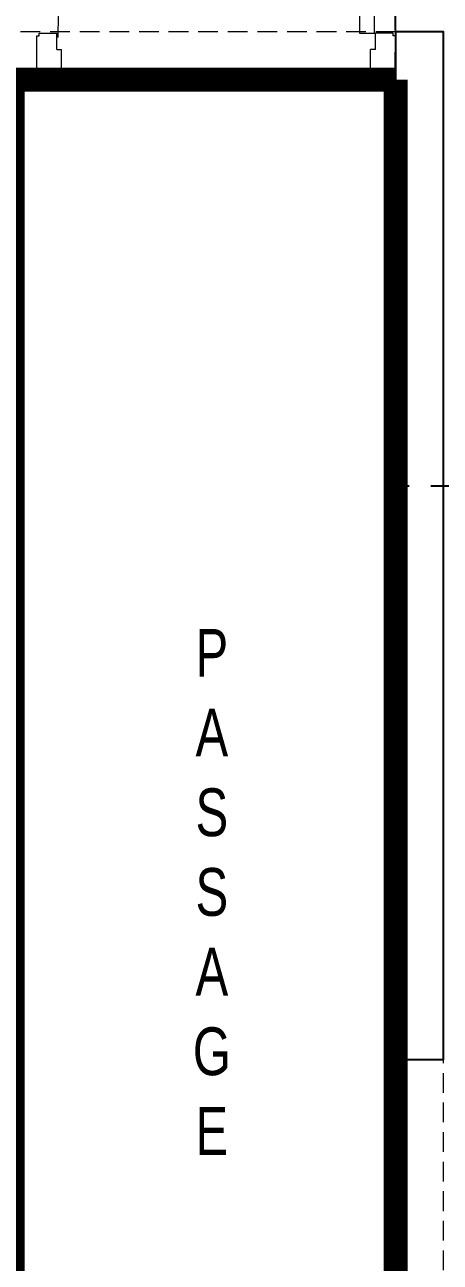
# Model space of a CAD drawing. Header units: feet. Extents: x 6867035 to 6871591, y -5290193 to -5271489.
# Drawn here: x 6869000 to 6869869, y -5277263 to -5274674 of the extents above; entities that cross this region are included whole.
import ezdxf

# ---------------------------------------------------------------- set-up
doc = ezdxf.new("R2010")
doc.units = ezdxf.units.FT
doc.header["$LTSCALE"] = 33
doc.header["$MEASUREMENT"] = 0
for name, pattern in [('a_p6_plan_L18$0$HIDDEN', [0.375, 0.25, -0.125]), ('ACAD_ISO03W100', [30, 12, -18]), ('HIDDEN2', [4.7624999999999975, 3.174999999999998, -1.587499999999999])]:
    doc.linetypes.add(name, pattern=pattern)
for name, color, linetype, lineweight in [('Door', 2, 'Continuous', 13), ('LENS-DOOR', 34, 'Continuous', 20), ('LENS-PARTITION', 21, 'Continuous', 25), ('LENS-TEXT', 31, 'Continuous', 5), ('LENS_CURTAIN', 5, 'a_p6_plan_L18$0$HIDDEN', 9), ('LK-TILES FINISH', 251, 'Continuous', 5)]:
    doc.layers.add(name, color=color, linetype=linetype, lineweight=lineweight)
doc.layers.add('LAMINATE FINISH', color=80, linetype='Continuous')
doc.styles.add('LK TXT', font='GILC____.TTF', dxfattribs={"height": 100})

# ---------------------------------------------------------------- blocks, each defined once
blk = doc.blocks.new('*U49')
at = {"layer": 'LENS-DOOR'}
for p, q in [((547491.5340860761, 1778573.7924707), (547491.5340860654, 1779235.25080266)), ((547522.7840860707, 1779235.250802674), (547491.5340860654, 1779235.25080266)), ((547522.7840860707, 1779235.250802674), (547522.7840860625, 1778573.792470713)), ((547452.4715860507, 1778573.792470734), (547488.9299194041, 1778573.7924707)), ((547452.47158606, 1778568.584137381), (547452.4715860507, 1778573.792470734)), ((547488.9299194128, 1778539.938304102), (547488.9299194041, 1778573.7924707)), ((547522.7840860625, 1778573.792470713), (547491.5340860761, 1778573.7924707)), ((548192.0549194096, 1778573.792470735), (548155.5965860653, 1778573.792470727)), ((548155.5965860785, 1778539.938304124), (548155.5965860653, 1778573.792470727)), ((548192.0549194143, 1778568.584137382), (548192.0549194096, 1778573.792470735)), ((547447.2632527373, 1778568.584137381), (547452.47158606, 1778568.584137381)), ((547447.263252747, 1778484.134138706), (547447.2632527373, 1778568.584137381)), ((548197.2632527297, 1778568.584137405), (548192.0549194143, 1778568.584137382)), ((548197.2632527511, 1778484.134138698), (548197.2632527297, 1778568.584137405)), ((547488.9299194128, 1778539.938304102), (547499.3465860789, 1778539.938304074)), ((547499.3465860634, 1778478.925805334), (547499.3465860789, 1778539.938304074)), ((548145.1799194088, 1778478.925805379), (548145.1799194077, 1778539.938304106)), ((548155.5965860785, 1778539.938304124), (548145.1799194077, 1778539.938304106)), ((547447.263252747, 1778484.134138706), (547452.471586072, 1778484.134138706)), ((547452.4715860719, 1778478.925805353), (547452.471586072, 1778484.134138706)), ((547452.4715860719, 1778478.925805353), (547499.3465860634, 1778478.925805334)), ((548192.0549194098, 1778478.925805387), (548145.1799194088, 1778478.925805379)), ((548192.0549194098, 1778478.925805387), (548192.0549194099, 1778484.134138698)), ((548197.2632527511, 1778484.134138698), (548192.0549194099, 1778484.134138698))]:
    blk.add_line(p, q, dxfattribs=at)
at = {"layer": 'LENS-DOOR', "color": 7, "linetype": 'HIDDEN2', "extrusion": (0, 0, -1)}
blk.add_ellipse((547491.5340860761, 1778573.7924707), major_axis=(661.4583333306382, 0.0034430872082086), ratio=0.9999999979146821, start_param=-1.570791121506941, end_param=0.0512086788949202, dxfattribs=at)

msp = doc.modelspace()

# ---------------------------------------------------------------- linework, layer by layer
at = {"layer": 'Defpoints', "color": 9, "linetype": 'a_p6_plan_L18$0$HIDDEN', "ltscale": 11}
msp.add_lwpolyline([(6869775.157905004, -5273038.741637889), (6871437.112362526, -5273038.741637889), (6871437.112362526, -5275638.741637889), (6869775.157905004, -5275638.741637889)], close=True, dxfattribs=at)
at = {"layer": 'LAMINATE FINISH', "color": 85, "linetype": 'ACAD_ISO03W100', "ltscale": 0.05, "const_width": 50}
msp.add_lwpolyline([(6868975.157905004, -5274788.741637889), (6869775.157904987, -5274788.741637987)], dxfattribs=at)
at = {"layer": 'LENS-PARTITION'}
msp.add_lwpolyline([(6869775.157905004, -5276838.741637889), (6869875.157905004, -5276838.741637889), (6869875.157905004, -5274688.74163789), (6869775.157905004, -5274688.74163789)], close=True, dxfattribs=at)
at = {"layer": 'LENS_CURTAIN', "ltscale": 5}
for points in [[(6868975.157905004, -5274788.741637889), (6869775.157905002, -5274788.741637889), (6869775.157905002, -5274688.74163789), (6868975.157905004, -5274688.74163789)], [(6869775.157905004, -5276838.741637889), (6869775.157905004, -5277588.741637889), (6869875.157905004, -5277588.741637889), (6869875.157905004, -5276838.741637889)]]:
    msp.add_lwpolyline(points, close=True, dxfattribs=at)
at = {"layer": 'LK-TILES FINISH', "color": 212, "linetype": 'ACAD_ISO03W100', "ltscale": 0.05, "const_width": 50}
msp.add_lwpolyline([(6869775.157905004, -5274788.741637889), (6869775.157905004, -5278038.741637889), (6868975.157905004, -5278038.741637889), (6868975.157905004, -5274788.741637889)], dxfattribs=at)

# ---------------------------------------------------------------- block references
at = {"layer": 'Door', "xscale": -1}
msp.add_blockref('*U49', (7417222.421157736, -7053265.100775951), dxfattribs=at)

# ---------------------------------------------------------------- texts
at = {"layer": 'LENS-TEXT', "color": 0, "linetype": 'Continuous', "ltscale": 3, "insert": (6869391.222910056, -5276488.014558771), "char_height": 100, "attachment_point": 5, "style": 'LK TXT'}
msp.add_mtext_dynamic_manual_height_columns('P\\PA\\PS\\PS\\PA\\PG\\PE', width=56.37790697674418, gutter_width=0.9999999999999992, heights=[0], dxfattribs=at)

doc.saveas('drawing.dxf')
